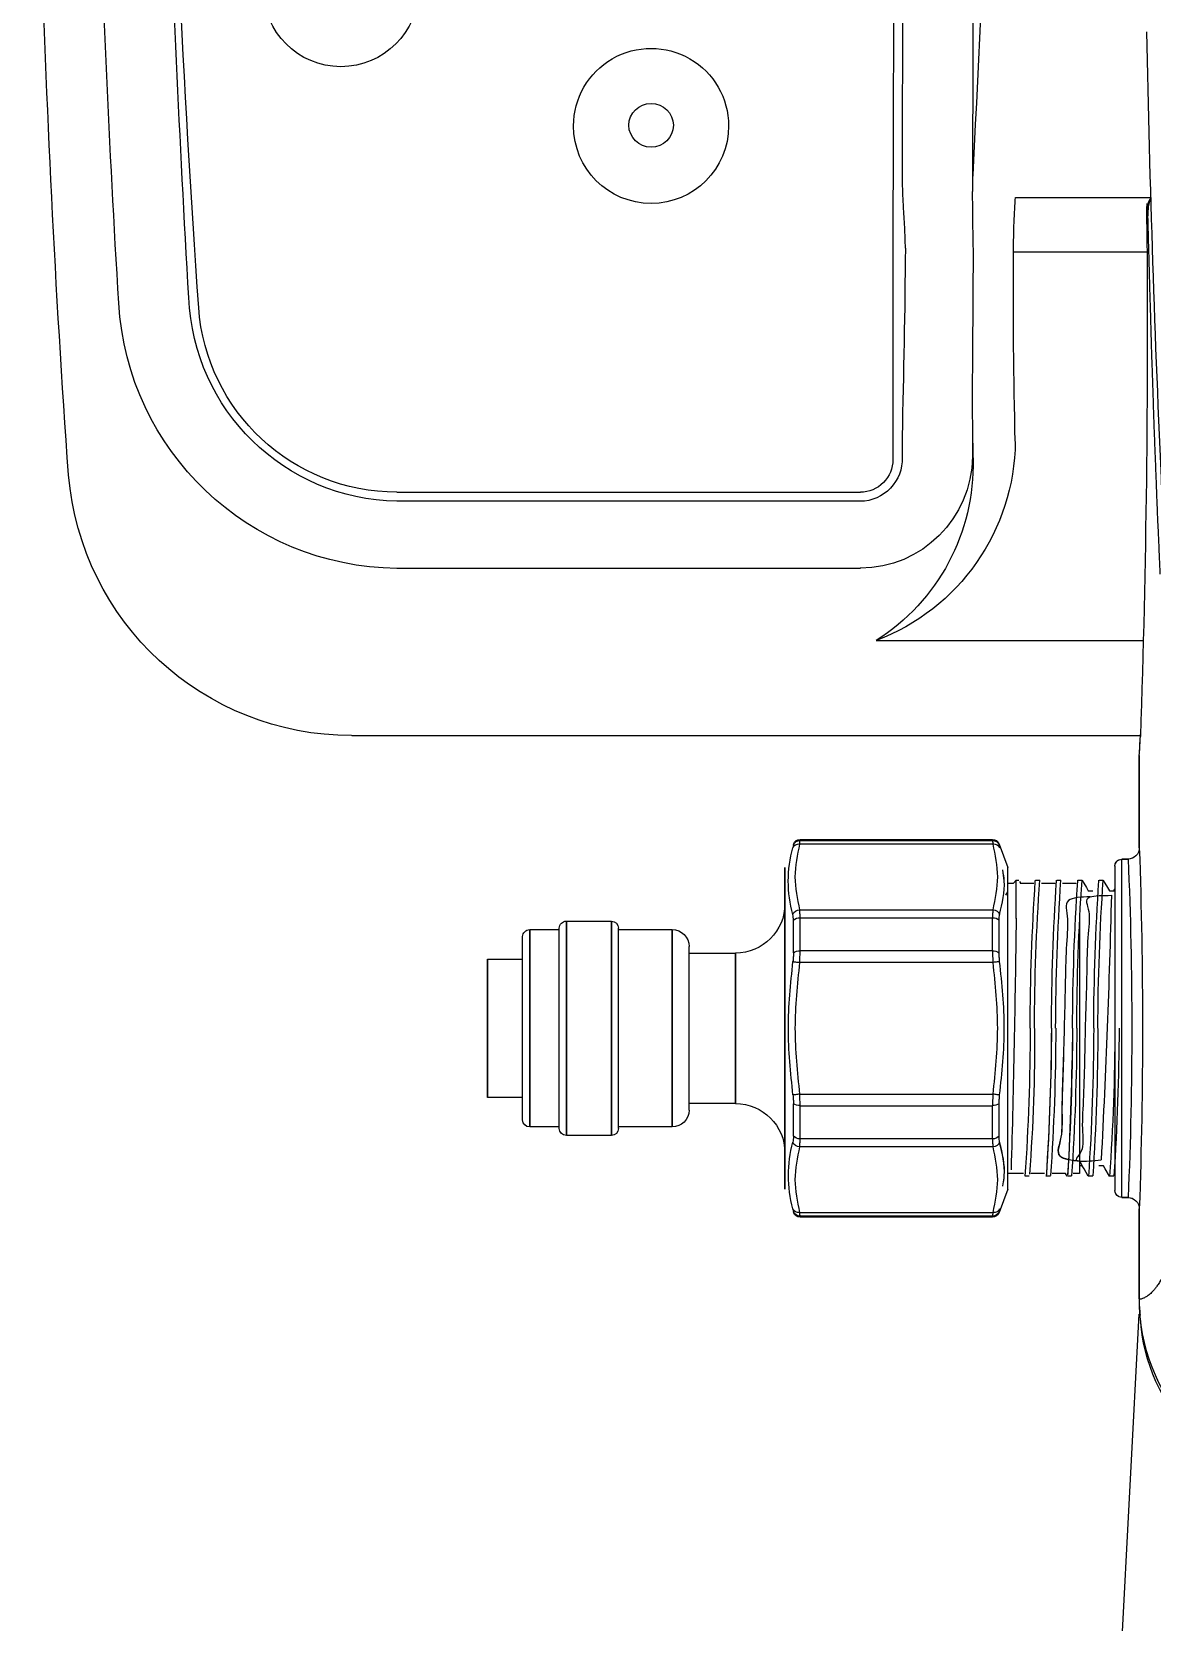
# Model space of a CAD drawing. Header units: millimetres. Extents: x -47382 to 204618, y -51045 to 127155.
# Drawn here: x 30801.7 to 30881.1, y 56743.7 to 56856.5 of the extents above; entities that cross this region are included whole.
import ezdxf

# ---------------------------------------------------------------- set-up
doc = ezdxf.new("R2010")
doc.units = ezdxf.units.MM
doc.header["$LTSCALE"] = 300
doc.header["$MEASUREMENT"] = 0
doc.layers.add('A-FLOR-TOIL-PFIX', color=9, linetype='CONTINUOUS')

# ---------------------------------------------------------------- blocks, each defined once
blk = doc.blocks.new('대변기-비데')
at = {"layer": 'A-FLOR-TOIL-PFIX'}
for p, q in [((291.89, -218.43), (291.89, -199.47)), ((319.45, -208.69), (319.45, -199.23)), ((323.32, -208.55), (323.32, -198.96)), ((244.1, -199.8), (205.87, -201.82)), ((251.57, -199.77), (244.73, -199.77)), ((245.19, -199.77), (251.58, -199.77)), ((252.38, -200.57), (252.38, -201)), ((252.38, -201), (252.38, -200.57)), ((276.38, -201), (276.38, -200.57)), ((277.18, -199.77), (283.73, -199.77)), ((283.74, -199.77), (277.18, -199.77)), ((283.86, -199.76), (285.23, -199.69)), ((285.13, -199.69), (285.13, -255.62)), ((252.38, -201), (276.38, -201)), ((253.89, -201.57), (253.88, -201.57)), ((253.88, -201.57), (253.88, -201.87)), ((253.89, -201.57), (253.88, -201.57)), ((253.88, -201.57), (253.88, -201.87)), ((274.12, -201.57), (274.24, -201.5)), ((274.12, -201.57), (274.24, -201.5)), ((274.13, -201.89), (274.13, -201.56)), ((274.13, -201.89), (274.13, -201.56)), ((274.13, -201.89), (274.13, -201.56)), ((254.63, -202.31), (254.63, -202.64)), ((254.63, -202.31), (254.63, -202.64)), ((254.63, -202.31), (254.63, -202.64)), ((274.13, -203.39), (274.13, -203.06)), ((274.13, -203.39), (274.13, -203.06)), ((274.13, -203.39), (274.13, -203.06)), ((274.87, -202.63), (274.88, -202.63)), ((274.87, -202.63), (274.88, -202.63)), ((274.88, -202.62), (274.88, -202.32)), ((274.88, -202.62), (274.88, -202.32)), ((253.89, -203.07), (253.88, -203.07)), ((253.88, -203.07), (253.88, -203.37)), ((253.89, -203.07), (253.88, -203.07)), ((253.88, -203.07), (253.88, -203.37)), ((254.08, -204), (254.08, -204.45)), ((254.08, -204), (254.08, -204.45)), ((254.08, -204), (254.08, -204.45)), ((272.22, -204), (254.08, -204)), ((272.22, -204), (254.08, -204)), ((272.22, -204), (254.08, -204)), ((254.63, -203.81), (254.63, -204)), ((254.63, -203.81), (254.63, -204)), ((254.63, -203.81), (254.63, -204)), ((254.64, -203.82), (254.91, -203.97)), ((254.64, -203.82), (254.91, -203.97)), ((274.87, -204.13), (274.88, -204.13)), ((274.87, -204.13), (274.88, -204.13)), ((274.88, -204.12), (274.88, -203.82)), ((274.88, -204.12), (274.88, -203.82)), ((253.89, -204.57), (253.88, -204.57)), ((253.88, -204.57), (253.88, -204.87)), ((253.89, -204.57), (253.88, -204.57)), ((253.88, -204.57), (253.88, -204.87)), ((253.88, -204.88), (254.08, -204.99)), ((253.88, -204.88), (254.08, -204.99)), ((253.88, -204.88), (254.08, -204.99)), ((253.88, -204.88), (254.08, -204.99)), ((254.08, -204.99), (254.08, -205.95)), ((254.08, -204.99), (254.08, -205.95)), ((254.08, -204.99), (254.08, -205.95)), ((274.68, -205.21), (274.68, -204.24)), ((274.68, -205.21), (274.68, -204.24)), ((274.68, -205.21), (274.68, -204.24)), ((253.89, -206.07), (253.88, -206.07)), ((253.88, -206.07), (253.88, -206.37)), ((253.89, -206.07), (253.88, -206.07)), ((253.88, -206.07), (253.88, -206.37)), ((274.68, -206.71), (274.68, -205.74)), ((274.68, -206.71), (274.68, -205.74)), ((274.68, -206.71), (274.68, -205.74)), ((274.87, -205.63), (274.88, -205.63)), ((274.87, -205.63), (274.88, -205.63)), ((274.88, -205.62), (274.88, -205.32)), ((274.88, -205.62), (274.88, -205.32)), ((253.89, -207.57), (253.88, -207.57)), ((253.89, -207.57), (253.88, -207.57)), ((254.08, -206.49), (254.08, -207.45)), ((254.08, -206.49), (254.08, -207.45)), ((254.08, -206.49), (254.08, -207.45)), ((274.68, -208.21), (274.68, -207.24)), ((274.68, -208.21), (274.68, -207.24)), ((274.68, -208.21), (274.68, -207.24)), ((274.87, -207.13), (274.88, -207.13)), ((274.87, -207.13), (274.88, -207.13)), ((274.88, -207.12), (274.88, -206.82)), ((274.88, -207.12), (274.88, -206.82)), ((253.88, -207.57), (253.88, -207.87)), ((253.88, -207.57), (253.88, -207.87)), ((254.08, -207.99), (254.08, -209.1)), ((254.08, -207.99), (254.08, -209.1)), ((254.08, -207.99), (254.08, -209.1)), ((272.18, -208.5), (274.88, -208.5)), ((272.18, -208.5), (274.88, -208.5)), ((274.8, -208.27), (274.68, -208.2)), ((274.8, -208.27), (274.68, -208.2)), ((274.68, -208.7), (274.88, -208.5)), ((274.68, -208.7), (274.88, -208.5)), ((274.68, -209.1), (274.68, -208.7)), ((274.68, -209.1), (274.68, -208.7)), ((274.68, -209.1), (274.68, -208.7)), ((274.88, -208.5), (274.88, -208.32)), ((274.88, -208.5), (274.88, -208.32)), ((252.98, -209.1), (251.31, -209.71)), ((252.98, -209.1), (251.31, -209.71)), ((252.98, -209.1), (251.31, -209.71)), ((251.38, -209.71), (251.31, -209.71)), ((251.38, -209.71), (251.31, -209.71)), ((251.38, -209.71), (251.31, -209.71)), ((252.98, -209.1), (275.78, -209.1)), ((252.98, -209.1), (275.78, -209.1)), ((252.98, -209.1), (275.78, -209.1)), ((256.73, -209.71), (259.03, -209.71)), ((256.73, -209.71), (259.03, -209.71)), ((256.73, -209.71), (259.03, -209.71)), ((269.73, -209.71), (272.03, -209.71)), ((269.73, -209.71), (272.03, -209.71)), ((269.73, -209.71), (272.03, -209.71)), ((273.83, -209.24), (274.07, -209.1)), ((273.83, -209.24), (274.07, -209.1)), ((277.45, -209.71), (275.78, -209.1)), ((277.45, -209.71), (275.78, -209.1)), ((277.45, -209.71), (275.78, -209.1)), ((277.45, -209.71), (277.38, -209.71)), ((277.45, -209.71), (277.38, -209.71)), ((277.45, -209.71), (277.38, -209.71)), ((250.98, -210.18), (250.98, -223.82)), ((250.98, -210.18), (250.98, -223.82)), ((250.98, -210.18), (250.98, -223.82)), ((251.05, -210.18), (250.98, -210.18)), ((251.05, -210.18), (250.98, -210.18)), ((251.05, -210.18), (250.98, -210.18)), ((251.05, -210.18), (251.05, -223.82)), ((251.05, -210.18), (251.05, -223.82)), ((251.05, -210.18), (251.05, -223.82)), ((251.31, -223.86), (251.31, -210.14)), ((251.31, -223.86), (251.31, -210.14)), ((251.31, -223.86), (251.31, -210.14)), ((255.98, -210.14), (255.98, -223.86)), ((255.98, -210.14), (255.98, -223.86)), ((255.98, -210.14), (255.98, -223.86)), ((256.54, -210.18), (256.54, -223.82)), ((256.54, -210.18), (258.89, -210.18)), ((256.54, -210.18), (256.54, -223.82)), ((256.54, -210.18), (258.89, -210.18)), ((256.54, -210.18), (256.54, -223.82)), ((256.54, -210.18), (258.89, -210.18)), ((258.89, -223.82), (258.89, -210.18)), ((258.89, -223.82), (258.89, -210.18)), ((258.89, -223.82), (258.89, -210.18)), ((259.71, -223.86), (259.71, -210.14)), ((259.71, -223.86), (259.71, -210.14)), ((259.71, -223.86), (259.71, -210.14)), ((269.05, -210.14), (269.05, -223.86)), ((269.05, -210.14), (269.05, -223.86)), ((269.05, -210.14), (269.05, -223.86)), ((269.87, -210.18), (269.87, -223.82)), ((269.87, -210.18), (272.22, -210.18)), ((269.87, -210.18), (269.87, -223.82)), ((269.87, -210.18), (272.22, -210.18)), ((269.87, -210.18), (269.87, -223.82)), ((269.87, -210.18), (272.22, -210.18)), ((272.22, -223.82), (272.22, -210.18)), ((272.22, -223.82), (272.22, -210.18)), ((272.22, -223.82), (272.22, -210.18)), ((272.78, -223.86), (272.78, -210.14)), ((272.78, -223.86), (272.78, -210.14)), ((272.78, -223.86), (272.78, -210.14)), ((277.45, -210.14), (277.45, -223.86)), ((277.45, -210.14), (277.45, -223.86)), ((277.45, -210.14), (277.45, -223.86)), ((277.71, -223.82), (277.71, -210.18)), ((277.71, -223.82), (277.71, -210.18)), ((277.71, -223.82), (277.71, -210.18)), ((277.78, -210.18), (277.71, -210.18)), ((277.78, -210.18), (277.71, -210.18)), ((277.78, -210.18), (277.71, -210.18)), ((277.78, -223.82), (277.78, -210.18)), ((277.78, -223.82), (277.78, -210.18)), ((277.78, -223.82), (277.78, -210.18)), ((297, -219.55), (297, -252.42)), ((301.76, -219.55), (301.76, -252.42)), ((302.41, -252.42), (302.41, -219.55)), ((250.98, -223.82), (251.05, -223.82)), ((250.98, -223.82), (251.05, -223.82)), ((250.98, -223.82), (251.05, -223.82)), ((251.38, -224.29), (251.31, -224.29)), ((251.38, -224.29), (251.31, -224.29)), ((251.38, -224.29), (251.31, -224.29)), ((256.54, -223.82), (258.89, -223.82)), ((256.54, -223.82), (258.89, -223.82)), ((256.54, -223.82), (258.89, -223.82)), ((256.73, -224.29), (259.03, -224.29)), ((256.73, -224.29), (259.03, -224.29)), ((256.73, -224.29), (259.03, -224.29)), ((269.73, -224.29), (272.03, -224.29)), ((269.73, -224.29), (272.03, -224.29)), ((269.73, -224.29), (272.03, -224.29)), ((269.87, -223.82), (272.22, -223.82)), ((269.87, -223.82), (272.22, -223.82)), ((269.87, -223.82), (272.22, -223.82)), ((277.45, -224.29), (277.38, -224.29)), ((277.45, -224.29), (277.38, -224.29)), ((277.45, -224.29), (277.38, -224.29)), ((277.71, -223.82), (277.78, -223.82)), ((277.71, -223.82), (277.78, -223.82)), ((277.71, -223.82), (277.78, -223.82)), ((275.78, -224.9), (252.98, -224.9)), ((252.98, -224.9), (264.38, -224.9)), ((264.38, -224.9), (275.78, -224.9)), ((259.04, -228.4), (259.04, -231.7)), ((259.04, -228.4), (259.04, -231.7)), ((259.04, -228.4), (259.04, -231.7)), ((264.16, -228.4), (259.04, -228.4)), ((259.04, -228.4), (269.72, -228.4)), ((269.72, -228.4), (264.16, -228.4)), ((269.72, -231.7), (269.72, -228.4)), ((269.72, -231.7), (269.72, -228.4)), ((269.72, -231.7), (269.72, -228.4)), ((257.38, -232.9), (257.38, -236.7)), ((257.38, -232.9), (257.38, -236.7)), ((257.38, -232.9), (257.38, -236.7)), ((271.38, -232.9), (257.38, -232.9)), ((257.38, -232.9), (264.58, -232.9)), ((264.58, -232.9), (271.38, -232.9)), ((271.38, -236.7), (271.38, -232.9)), ((271.38, -236.7), (271.38, -232.9)), ((271.38, -236.7), (271.38, -232.9)), ((256.78, -237.2), (256.78, -240.4)), ((256.78, -237.2), (256.78, -240.4)), ((256.78, -237.2), (256.78, -240.4)), ((271.98, -237.2), (256.78, -237.2)), ((256.78, -237.2), (264.58, -237.2)), ((264.58, -237.2), (271.98, -237.2)), ((271.98, -240.4), (271.98, -237.2)), ((271.98, -240.4), (271.98, -237.2)), ((271.98, -240.4), (271.98, -237.2)), ((271.98, -240.4), (256.78, -240.4)), ((256.78, -240.4), (264.38, -240.4)), ((257.38, -240.9), (257.38, -243)), ((257.38, -240.9), (257.38, -243)), ((257.38, -240.9), (257.38, -243)), ((264.38, -240.4), (271.98, -240.4)), ((271.38, -243), (271.38, -240.9)), ((271.38, -243), (271.38, -240.9)), ((271.38, -243), (271.38, -240.9)), ((271.38, -243), (257.38, -243)), ((257.38, -243), (264.38, -243)), ((259.48, -243.5), (259.48, -246)), ((259.48, -243.5), (259.48, -246)), ((259.48, -243.5), (259.48, -246)), ((264.38, -243), (271.38, -243)), ((269.28, -246), (269.28, -243.5)), ((269.28, -246), (269.28, -243.5)), ((269.28, -246), (269.28, -243.5)), ((269.28, -246), (259.48, -246)), ((259.48, -246), (264.38, -246)), ((264.38, -246), (269.28, -246))]:
    blk.add_line(p, q, dxfattribs=at)
for points in [[(321.34, -199.19), (322.65, -199.12), (323.32, -198.96)], [(253.89, -201.88), (254.4, -202.18), (254.63, -202.31)], [(253.89, -201.88), (254.4, -202.18), (254.63, -202.31)], [(274.87, -202.32), (274.36, -202.02), (274.13, -201.89)], [(274.87, -202.32), (274.36, -202.02), (274.13, -201.89)], [(253.89, -203.39), (254.41, -203.68), (254.63, -203.81)], [(253.89, -203.39), (254.41, -203.68), (254.63, -203.81)], [(274.87, -203.82), (274.36, -203.52), (274.13, -203.39)], [(274.87, -203.82), (274.36, -203.52), (274.13, -203.39)]]:
    blk.add_lwpolyline(points, dxfattribs=at)
for centre, radius, start, end in [((245.2, -186.26), 13.5, 187.0013, 269.9974), ((244.58, -186.9), 12.81, 184.7128, 266.5449), ((361.21, 1088.84), 1288.34, 267.38346, 268.83719), ((264.38, -561.7), 362.16, 87.974, 92.026), ((314.08, -1065.7), 866.5, 89.51488, 91.91774), ((251.58, -200.57), 0.8, 359.9987, 90.1835), ((251.58, -200.57), 0.801, 0.045, 89.9507), ((264.38, -476.92), 276.62, 87.5138, 92.4864), ((277.18, -200.57), 0.8, 89.9525, 179.9995), ((277.18, -200.57), 0.801, 90.0463, 179.9615), ((252.88, -201), 0.5, 180.0011, 269.6907), ((252.87, -201.03), 0.466, 206.2741, 270.7493), ((264.71, -357.99), 156.49, 90.1216, 93.9692), ((264.71, -357.99), 156.49, 90.1216, 93.9692), ((264.96, -367.47), 166.27, 90.198, 93.805), ((264.96, -367.47), 166.27, 90.198, 93.805), ((291.25, -900.41), 698.88, 91.42961, 92.96906), ((275.88, -201), 0.5, 270.074, 359.9999), ((275.91, -201.04), 0.461, 267.0158, 342.0116), ((264.71, -359.49), 156.49, 90.1217, 93.9692), ((264.71, -359.49), 156.49, 90.1217, 93.9692), ((264.95, -368.92), 166.22, 90.1975, 93.8055), ((264.95, -368.92), 166.22, 90.1975, 93.8055), ((264.05, -46.21), 156.49, 270.1217, 273.9691), ((264.05, -46.21), 156.49, 270.1217, 273.9691), ((263.8, -36.39), 166.61, 270.2004, 273.7995), ((263.8, -36.39), 166.61, 270.2004, 273.7995), ((264.05, -47.74), 156.46, 270.1213, 273.9695), ((264.05, -47.74), 156.46, 270.1213, 273.9695), ((263.84, -39.68), 164.82, 270.1872, 273.8279), ((263.84, -39.68), 164.82, 270.1872, 273.8279), ((264.95, -370.39), 166.19, 90.1973, 93.8061), ((264.95, -370.39), 166.19, 90.1973, 93.8061), ((265.52, -394.71), 190.21, 90.3442, 93.4737), ((268.47, -491.91), 287.44, 90.815, 92.8772), ((264.71, -362.46), 156.46, 90.1213, 93.9695), ((264.81, -367.35), 161.66, 90.1514, 93.8568), ((264.81, -367.35), 161.66, 90.1514, 93.8568), ((265.5, -394.22), 188.22, 90.3412, 93.5053), ((264.05, -49.22), 156.48, 270.1215, 273.9692), ((264.05, -49.22), 156.48, 270.1215, 273.9692), ((263.81, -39.81), 166.19, 270.1973, 273.8061), ((263.81, -39.81), 166.19, 270.1973, 273.8061), ((264.97, -371.12), 163.62, 90.2055, 93.8854), ((264.97, -371.12), 163.62, 90.2055, 93.8854), ((263.64, -332.83), 125.64, 89.6644, 94.3843), ((263.64, -332.83), 125.64, 89.6644, 94.3843), ((264.05, -50.71), 156.49, 270.1217, 273.9691), ((264.05, -50.71), 156.49, 270.1217, 273.9691), ((263.81, -41.3), 166.21, 270.1974, 273.8058), ((263.81, -41.3), 166.21, 270.1974, 273.8058), ((285.68, -1325.48), 1117.06, 90.69204, 91.60774), ((285.68, -1325.48), 1117.06, 90.69204, 91.60774), ((306.15, -223.81), 15.25, 90.5176, 159.3667), ((316.67, 204.05), 412.75, 268.5212, 270.3861), ((251.48, -210.18), 0.5, 110, 180), ((251.48, -210.18), 0.5, 110, 180), ((251.48, -210.18), 0.5, 110, 180), ((251.55, -210.18), 0.5, 110.1962, 180.0829), ((251.55, -210.18), 0.5, 110.1962, 180.0829), ((251.55, -210.18), 0.5, 110.1962, 180.0829), ((251.76, -210.08), 0.458, 114.6577, 186.6963), ((251.76, -210.08), 0.458, 114.6577, 186.6963), ((251.76, -210.08), 0.458, 114.6577, 186.6963), ((256.51, -210.16), 0.536, 112.9519, 177.4803), ((256.51, -210.16), 0.536, 112.9519, 177.4803), ((256.51, -210.16), 0.536, 112.9519, 177.4803), ((257.1, -210.13), 0.559, 130.7155, 184.7166), ((257.1, -210.13), 0.559, 130.7155, 184.7166), ((257.1, -210.13), 0.559, 130.7155, 184.7166), ((259.58, -210.12), 0.686, 143.1291, 184.8671), ((259.58, -210.12), 0.686, 143.1291, 184.8671), ((259.58, -210.12), 0.686, 143.1291, 184.8671), ((269.19, -210.12), 0.686, 355.1329, 36.87), ((269.19, -210.12), 0.686, 355.1329, 36.87), ((269.19, -210.12), 0.686, 355.1329, 36.87), ((271.67, -210.13), 0.559, 355.2827, 49.286), ((271.67, -210.13), 0.559, 355.2827, 49.286), ((271.67, -210.13), 0.559, 355.2827, 49.286), ((272.25, -210.16), 0.536, 2.52, 67.0479), ((272.25, -210.16), 0.536, 2.52, 67.0479), ((272.25, -210.16), 0.536, 2.52, 67.0479), ((277, -210.08), 0.458, 353.3036, 65.3396), ((277, -210.08), 0.458, 353.3036, 65.3396), ((277, -210.08), 0.458, 353.3036, 65.3396), ((277.21, -210.18), 0.5, 359.9169, 69.8046), ((277.21, -210.18), 0.5, 359.9169, 69.8046), ((277.21, -210.18), 0.5, 359.9169, 69.8046), ((277.28, -210.18), 0.5, 0, 70), ((277.28, -210.18), 0.5, 0, 70), ((277.28, -210.18), 0.5, 0, 70), ((466.22, -2962.23), 2754.28, 91.9093, 92.93002), ((304.38, -226.33), 14.78, 88.5196, 147.6944), ((305.01, -219.6), 8, 90.5856, 179.6746), ((310, 6392.98), 6604.57, 270.127734, 270.629025), ((304.78, -219.6), 3.02, 88.3901, 178.9979), ((305.74, 7784.57), 8001.8, 269.992758, 270.754599), ((328.5, -1086.99), 870.68, 90.57852, 91.45589), ((309.98, 6580.06), 6796.64, 270.126104, 270.620088), ((304.72, -219.55), 2.31, 89.9926, 179.9998), ((251.48, -223.82), 0.5, 180, 250), ((251.48, -223.82), 0.5, 180, 250), ((251.48, -223.82), 0.5, 180, 250), ((251.55, -223.82), 0.5, 179.9171, 249.8038), ((251.55, -223.82), 0.5, 179.9171, 249.8038), ((251.55, -223.82), 0.5, 179.9171, 249.8038), ((251.76, -223.92), 0.458, 173.3037, 245.3423), ((251.76, -223.92), 0.458, 173.3037, 245.3423), ((251.76, -223.92), 0.458, 173.3037, 245.3423), ((253.94, -215.74), 8.91, 254.6038, 285.3962), ((253.94, -215.74), 8.91, 254.6038, 285.3962), ((253.94, -215.74), 8.91, 254.6038, 285.3962), ((256.51, -223.84), 0.536, 182.5223, 247.0492), ((256.51, -223.84), 0.536, 182.5223, 247.0492), ((256.51, -223.84), 0.536, 182.5223, 247.0492), ((257.1, -223.87), 0.559, 175.2834, 229.2845), ((257.1, -223.87), 0.559, 175.2834, 229.2845), ((257.1, -223.87), 0.559, 175.2834, 229.2845), ((259.58, -223.88), 0.686, 175.1329, 216.8709), ((259.58, -223.88), 0.686, 175.1329, 216.8709), ((259.58, -223.88), 0.686, 175.1329, 216.8709), ((269.19, -223.88), 0.686, 323.13, 4.8671), ((269.19, -223.88), 0.686, 323.13, 4.8671), ((269.19, -223.88), 0.686, 323.13, 4.8671), ((271.67, -223.87), 0.559, 310.714, 4.7173), ((271.67, -223.87), 0.559, 310.714, 4.7173), ((271.67, -223.87), 0.559, 310.714, 4.7173), ((272.25, -223.84), 0.536, 292.9504, 357.4787), ((272.25, -223.84), 0.536, 292.9504, 357.4787), ((272.25, -223.84), 0.536, 292.9504, 357.4787), ((274.82, -215.75), 8.91, 254.5974, 285.4026), ((274.82, -215.75), 8.91, 254.5974, 285.4026), ((274.82, -215.75), 8.91, 254.5974, 285.4026), ((277, -223.92), 0.458, 294.6583, 6.6951), ((277, -223.92), 0.458, 294.6583, 6.6951), ((277, -223.92), 0.458, 294.6583, 6.6951), ((277.21, -223.82), 0.5, 290.1954, 0.0831), ((277.21, -223.82), 0.5, 290.1954, 0.0831), ((277.21, -223.82), 0.5, 290.1954, 0.0831), ((277.28, -223.82), 0.5, 290, 0), ((277.28, -223.82), 0.5, 290, 0), ((277.28, -223.82), 0.5, 290, 0), ((255.54, -228.4), 3.5, 0, 90), ((255.54, -228.4), 3.5, 0, 90), ((255.54, -228.4), 3.5, 0, 90), ((273.22, -228.4), 3.5, 90, 180), ((273.22, -228.4), 3.5, 90, 180), ((273.22, -228.4), 3.5, 90, 180), ((328.39, -234.39), 5.5, 90, 270), ((328.39, -234.39), 5.5, 269.9999, 90.0001), ((258.58, -232.9), 1.2, 90, 180), ((258.58, -232.9), 1.2, 90, 180), ((258.58, -232.9), 1.2, 90, 180), ((270.18, -232.9), 1.2, 0, 90), ((270.18, -232.9), 1.2, 0, 90), ((270.18, -232.9), 1.2, 0, 90), ((328.46, -234.39), 1.58, 90.9588, 269.0412), ((328.41, -234.39), 1.58, 270.8911, 89.1089), ((257.28, -237.2), 0.5, 90, 180), ((257.28, -237.2), 0.5, 90, 180), ((257.28, -237.2), 0.5, 90, 180), ((271.48, -237.2), 0.5, 0, 90), ((271.48, -237.2), 0.5, 0, 90), ((271.48, -237.2), 0.5, 0, 90), ((257.28, -240.4), 0.5, 180, 270), ((257.28, -240.4), 0.5, 180, 270), ((257.28, -240.4), 0.5, 180, 270), ((271.48, -240.4), 0.5, 270, 0), ((271.48, -240.4), 0.5, 270, 0), ((271.48, -240.4), 0.5, 270, 0), ((257.88, -243), 0.5, 180, 270), ((257.88, -243), 0.5, 180, 270), ((257.88, -243), 0.5, 180, 270), ((270.88, -243), 0.5, 270, 0), ((270.88, -243), 0.5, 270, 0), ((270.88, -243), 0.5, 270, 0), ((338.09, -256.39), 5.5, 90, 270), ((316.96, -252.21), 19.96, 180.5805, 266.722), ((316.79, -252.15), 15.03, 181.0115, 267.785), ((316.5, -252.42), 14.09, 180, 265.9264), ((305.29, -255.62), 20.15, 180.0158, 265.3291), ((380.49, 646.17), 914.95, 265.92631, 271.91806), ((385.73, 911.83), 1181.05, 266.62515, 269.8864), ((384.65, 879.05), 1153.25, 266.57842, 269.89036), ((367.88, 622), 900, 265.90722, 270.93105)]:
    blk.add_arc(centre, radius, start, end, dxfattribs=at)
for points, knots in [([(247.05, -197.92), (246.99, -197.96), (246.87, -198.02), (246.71, -198.12), (246.56, -198.21), (246.41, -198.3), (246.28, -198.39), (246.15, -198.47), (246.01, -198.58), (245.85, -198.7), (245.65, -198.87), (245.46, -199.08), (245.34, -199.26), (245.27, -199.39), (245.22, -199.49), (245.18, -199.59), (245.17, -199.68), (245.19, -199.74), (245.19, -199.76)], [0, 0, 0, 0, 0.036803, 0.073271, 0.109403, 0.1452, 0.180662, 0.21579, 0.250584, 0.312867, 0.375859, 0.501144, 0.626435, 0.68963, 0.751718, 0.837123, 0.919883, 1, 1, 1, 1]), ([(322.53, -199.19), (322.12, -199.18), (321.31, -199.16), (320.1, -199.13), (318.9, -199.09), (317.71, -199.06), (316.53, -199.03), (315.36, -198.99), (314.19, -198.96), (313.03, -198.93), (311.88, -198.89), (310.73, -198.85), (309.6, -198.81), (308.47, -198.78), (307.35, -198.74), (306.24, -198.7), (305.13, -198.66), (304.04, -198.61), (302.95, -198.57), (301.87, -198.53), (300.8, -198.49), (299.73, -198.44), (298.68, -198.39), (297.63, -198.35), (296.93, -198.32), (296.59, -198.3)], [0, 0, 0, 0, 0.043535, 0.087054, 0.130559, 0.174052, 0.217534, 0.261006, 0.30447, 0.347928, 0.39138, 0.434829, 0.478275, 0.521721, 0.565167, 0.608616, 0.652068, 0.695526, 0.738991, 0.782463, 0.825945, 0.869439, 0.912945, 0.956465, 1, 1, 1, 1]), ([(321.41, -199.24), (321.45, -199.24), (321.51, -199.24), (321.61, -199.24), (321.71, -199.24), (321.84, -199.24), (322, -199.23), (322.25, -199.23), (322.52, -199.23), (322.76, -199.22), (322.88, -199.21), (322.89, -199.2), (322.83, -199.2), (322.76, -199.19), (322.66, -199.19), (322.57, -199.19), (322.53, -199.19)], [0, 0, 0, 0, 0.031769, 0.063072, 0.094089, 0.125005, 0.187653, 0.250262, 0.375079, 0.50003, 0.624982, 0.74981, 0.812133, 0.875072, 0.9368, 1, 1, 1, 1]), ([(322.53, -199.19), (322.75, -199.16), (323.02, -199.13), (323.24, -198.96), (323.27, -198.94)], [0, 0, 0, 0, 0.879672, 1, 1, 1, 1]), ([(275.88, -201.5), (275.88, -201.5), (275.88, -201.5), (275.86, -201.5), (275.84, -201.5), (275.81, -201.5), (275.77, -201.5), (275.72, -201.5), (275.61, -201.5), (275.4, -201.5), (275.02, -201.5), (274.54, -201.5), (273.77, -201.5), (272.57, -201.5), (270.82, -201.5), (268.82, -201.5), (266.65, -201.5), (264.39, -201.5), (262.13, -201.5), (259.95, -201.5), (257.95, -201.5), (256.19, -201.5), (254.99, -201.5), (254.22, -201.5), (253.74, -201.5), (253.36, -201.5), (253.13, -201.5), (253, -201.5), (252.93, -201.5), (252.89, -201.5), (252.88, -201.5), (252.88, -201.5)], [0, 0, 0, 0, 0.008961, 0.017899, 0.026821, 0.035733, 0.044642, 0.053555, 0.06248, 0.09371, 0.12496, 0.156206, 0.187452, 0.249885, 0.312339, 0.37482, 0.437324, 0.499846, 0.562373, 0.6249, 0.687425, 0.749938, 0.81243, 0.843702, 0.874964, 0.906138, 0.937505, 0.953082, 0.968666, 0.984294, 1, 1, 1, 1]), ([(273.79, -201.74), (273.78, -202.35), (273.77, -203.9), (272.79, -203.15), (270.92, -203.47), (268.37, -203.48), (265.41, -203.58), (262.36, -203.65), (259.51, -203.71), (257.14, -203.88), (255.55, -203.59), (254.83, -204.81), (254.99, -203.06), (255.05, -202.46)], [0, 0, 0, 0, 0.06547, 0.163734, 0.261999, 0.360264, 0.458528, 0.556793, 0.655057, 0.753321, 0.851586, 0.94985, 1, 1, 1, 1]), ([(273.71, -203.24), (273.69, -203.88), (273.64, -205.23), (272.24, -204.75), (270.14, -204.98), (267.42, -205.01), (264.4, -205.1), (261.38, -205.16), (258.65, -205.29), (256.53, -205.18), (255.21, -205.9), (255.03, -204.56), (254.95, -203.96)], [0, 0, 0, 0, 0.0948685, 0.1974347, 0.300001, 0.4025671, 0.5051333, 0.6076995, 0.7102656, 0.8128319, 0.915398, 1, 1, 1, 1]), ([(273.71, -203.24), (273.69, -203.88), (273.64, -205.23), (272.24, -204.75), (270.14, -204.98), (267.42, -205.01), (264.4, -205.1), (261.38, -205.17), (258.65, -205.29), (256.53, -205.2), (255.15, -205.85), (255.03, -204.57), (254.98, -203.96)], [0, 0, 0, 0, 0.093985, 0.195595, 0.297206, 0.398817, 0.500427, 0.602038, 0.703649, 0.805259, 0.90687, 1, 1, 1, 1]), ([(319.45, -208.69), (320.17, -208.68), (320.88, -208.67), (322.2, -208.62), (322.8, -208.59), (323.32, -208.55)], [0, 0, 0, 0, 0.5, 0.5, 1, 1, 1, 1]), ([(251.31, -210.14), (252.09, -209.97), (253.64, -209.65), (255.2, -209.97), (255.98, -210.14)], [0, 0, 0, 0, 0.5, 1, 1, 1, 1]), ([(251.31, -210.14), (252.09, -209.97), (253.64, -209.65), (255.2, -209.97), (255.98, -210.14)], [0, 0, 0, 0, 0.5, 1, 1, 1, 1]), ([(251.31, -210.14), (252.09, -209.97), (253.64, -209.65), (255.2, -209.97), (255.98, -210.14)], [0, 0, 0, 0, 0.5, 1, 1, 1, 1]), ([(251.38, -209.71), (251.39, -209.71), (251.43, -209.7), (251.52, -209.68), (251.57, -209.67)], [0, 0, 0, 0, 0.4995064, 1, 1, 1, 1]), ([(251.38, -209.71), (251.39, -209.71), (251.43, -209.7), (251.52, -209.68), (251.57, -209.67)], [0, 0, 0, 0, 0.4995064, 1, 1, 1, 1]), ([(251.38, -209.71), (251.39, -209.71), (251.43, -209.7), (251.52, -209.68), (251.57, -209.67)], [0, 0, 0, 0, 0.4995064, 1, 1, 1, 1]), ([(253.19, -209.44), (253.43, -209.4), (254.46, -209.23), (255.51, -209.48), (256.3, -209.67)], [0, 0, 0, 0, 0.23896, 1, 1, 1, 1]), ([(253.35, -209.42), (253.54, -209.39), (254.52, -209.23), (255.51, -209.47), (256.3, -209.67)], [0, 0, 0, 0, 0.197505, 1, 1, 1, 1]), ([(253.35, -209.42), (253.54, -209.39), (254.52, -209.23), (255.51, -209.47), (256.3, -209.67)], [0, 0, 0, 0, 0.197505, 1, 1, 1, 1]), ([(256.3, -209.67), (256.36, -209.68), (256.48, -209.7), (256.65, -209.71), (256.73, -209.71)], [0, 0, 0, 0, 0.500495, 1, 1, 1, 1]), ([(256.3, -209.67), (256.36, -209.68), (256.48, -209.7), (256.65, -209.71), (256.73, -209.71)], [0, 0, 0, 0, 0.500495, 1, 1, 1, 1]), ([(256.3, -209.67), (256.36, -209.68), (256.48, -209.7), (256.65, -209.71), (256.73, -209.71)], [0, 0, 0, 0, 0.500495, 1, 1, 1, 1]), ([(259.03, -209.71), (259.13, -209.71), (259.33, -209.7), (259.54, -209.68), (259.65, -209.67)], [0, 0, 0, 0, 0.499507, 1, 1, 1, 1]), ([(259.03, -209.71), (259.13, -209.71), (259.33, -209.7), (259.54, -209.68), (259.65, -209.67)], [0, 0, 0, 0, 0.499507, 1, 1, 1, 1]), ([(259.03, -209.71), (259.13, -209.71), (259.33, -209.7), (259.54, -209.68), (259.65, -209.67)], [0, 0, 0, 0, 0.499507, 1, 1, 1, 1]), ([(259.65, -209.67), (259.65, -209.69), (259.66, -209.73), (259.67, -209.84), (259.69, -209.98), (259.7, -210.08), (259.71, -210.14)], [0, 0, 0, 0, 0.243837, 0.499999, 0.756159, 1, 1, 1, 1]), ([(259.65, -209.67), (259.65, -209.69), (259.66, -209.73), (259.67, -209.84), (259.69, -209.98), (259.7, -210.08), (259.71, -210.14)], [0, 0, 0, 0, 0.243837, 0.499999, 0.756159, 1, 1, 1, 1]), ([(259.65, -209.67), (259.65, -209.69), (259.66, -209.73), (259.67, -209.84), (259.69, -209.98), (259.7, -210.08), (259.71, -210.14)], [0, 0, 0, 0, 0.243837, 0.499999, 0.756159, 1, 1, 1, 1]), ([(269.11, -209.67), (269.11, -209.69), (269.1, -209.73), (269.09, -209.84), (269.07, -209.98), (269.06, -210.08), (269.05, -210.14)], [0, 0, 0, 0, 0.2438312, 0.4999909, 0.7561782, 1, 1, 1, 1]), ([(269.11, -209.67), (269.11, -209.69), (269.1, -209.73), (269.09, -209.84), (269.07, -209.98), (269.06, -210.08), (269.05, -210.14)], [0, 0, 0, 0, 0.2438312, 0.4999909, 0.7561782, 1, 1, 1, 1]), ([(269.11, -209.67), (269.11, -209.69), (269.1, -209.73), (269.09, -209.84), (269.07, -209.98), (269.06, -210.08), (269.05, -210.14)], [0, 0, 0, 0, 0.2438312, 0.4999909, 0.7561782, 1, 1, 1, 1]), ([(269.11, -209.67), (269.22, -209.68), (269.43, -209.7), (269.63, -209.71), (269.73, -209.71)], [0, 0, 0, 0, 0.500493, 1, 1, 1, 1]), ([(269.11, -209.67), (269.22, -209.68), (269.43, -209.7), (269.63, -209.71), (269.73, -209.71)], [0, 0, 0, 0, 0.500493, 1, 1, 1, 1]), ([(269.11, -209.67), (269.22, -209.68), (269.43, -209.7), (269.63, -209.71), (269.73, -209.71)], [0, 0, 0, 0, 0.500493, 1, 1, 1, 1]), ([(272.03, -209.71), (272.11, -209.71), (272.28, -209.7), (272.4, -209.68), (272.46, -209.67)], [0, 0, 0, 0, 0.499508, 1, 1, 1, 1]), ([(272.03, -209.71), (272.11, -209.71), (272.28, -209.7), (272.4, -209.68), (272.46, -209.67)], [0, 0, 0, 0, 0.499508, 1, 1, 1, 1]), ([(272.03, -209.71), (272.11, -209.71), (272.28, -209.7), (272.4, -209.68), (272.46, -209.67)], [0, 0, 0, 0, 0.499508, 1, 1, 1, 1]), ([(272.46, -209.67), (273.25, -209.48), (274.3, -209.23), (275.34, -209.4), (275.6, -209.45)], [0, 0, 0, 0, 0.7553019, 1, 1, 1, 1]), ([(272.46, -209.67), (273.25, -209.48), (274.3, -209.23), (275.34, -209.4), (275.6, -209.45)], [0, 0, 0, 0, 0.7553019, 1, 1, 1, 1]), ([(272.46, -209.67), (273.25, -209.48), (274.31, -209.23), (275.35, -209.41), (275.61, -209.45)], [0, 0, 0, 0, 0.753162, 1, 1, 1, 1]), ([(272.78, -210.14), (273.56, -209.97), (275.12, -209.65), (276.68, -209.97), (277.45, -210.14)], [0, 0, 0, 0, 0.5, 1, 1, 1, 1]), ([(272.78, -210.14), (273.56, -209.97), (275.12, -209.65), (276.68, -209.97), (277.45, -210.14)], [0, 0, 0, 0, 0.5, 1, 1, 1, 1]), ([(272.78, -210.14), (273.56, -209.97), (275.12, -209.65), (276.68, -209.97), (277.45, -210.14)], [0, 0, 0, 0, 0.5, 1, 1, 1, 1]), ([(277.19, -209.67), (277.24, -209.68), (277.33, -209.7), (277.37, -209.71), (277.38, -209.71)], [0, 0, 0, 0, 0.500494, 1, 1, 1, 1]), ([(277.19, -209.67), (277.24, -209.68), (277.33, -209.7), (277.37, -209.71), (277.38, -209.71)], [0, 0, 0, 0, 0.500494, 1, 1, 1, 1]), ([(277.19, -209.67), (277.24, -209.68), (277.33, -209.7), (277.37, -209.71), (277.38, -209.71)], [0, 0, 0, 0, 0.500494, 1, 1, 1, 1]), ([(251.31, -210.14), (251.24, -210.15), (251.12, -210.17), (251.07, -210.18), (251.05, -210.18)], [0, 0, 0, 0, 0.503459, 1, 1, 1, 1]), ([(251.31, -210.14), (251.24, -210.15), (251.12, -210.17), (251.07, -210.18), (251.05, -210.18)], [0, 0, 0, 0, 0.503459, 1, 1, 1, 1]), ([(251.31, -210.14), (251.24, -210.15), (251.12, -210.17), (251.07, -210.18), (251.05, -210.18)], [0, 0, 0, 0, 0.503459, 1, 1, 1, 1]), ([(256.54, -210.18), (256.43, -210.18), (256.21, -210.17), (256.05, -210.15), (255.98, -210.14)], [0, 0, 0, 0, 0.496537, 1, 1, 1, 1]), ([(256.54, -210.18), (256.43, -210.18), (256.21, -210.17), (256.05, -210.15), (255.98, -210.14)], [0, 0, 0, 0, 0.496537, 1, 1, 1, 1]), ([(256.54, -210.18), (256.43, -210.18), (256.21, -210.17), (256.05, -210.15), (255.98, -210.14)], [0, 0, 0, 0, 0.496537, 1, 1, 1, 1]), ([(259.71, -210.14), (259.57, -210.15), (259.29, -210.17), (259.02, -210.18), (258.89, -210.18)], [0, 0, 0, 0, 0.503459, 1, 1, 1, 1]), ([(259.71, -210.14), (259.57, -210.15), (259.29, -210.17), (259.02, -210.18), (258.89, -210.18)], [0, 0, 0, 0, 0.503459, 1, 1, 1, 1]), ([(259.71, -210.14), (259.57, -210.15), (259.29, -210.17), (259.02, -210.18), (258.89, -210.18)], [0, 0, 0, 0, 0.503459, 1, 1, 1, 1]), ([(269.87, -210.18), (269.74, -210.18), (269.47, -210.17), (269.19, -210.15), (269.05, -210.14)], [0, 0, 0, 0, 0.496547, 1, 1, 1, 1]), ([(269.87, -210.18), (269.74, -210.18), (269.47, -210.17), (269.19, -210.15), (269.05, -210.14)], [0, 0, 0, 0, 0.496547, 1, 1, 1, 1]), ([(269.87, -210.18), (269.74, -210.18), (269.47, -210.17), (269.19, -210.15), (269.05, -210.14)], [0, 0, 0, 0, 0.496547, 1, 1, 1, 1]), ([(272.78, -210.14), (272.71, -210.15), (272.55, -210.17), (272.33, -210.18), (272.22, -210.18)], [0, 0, 0, 0, 0.5034617, 1, 1, 1, 1]), ([(272.78, -210.14), (272.71, -210.15), (272.55, -210.17), (272.33, -210.18), (272.22, -210.18)], [0, 0, 0, 0, 0.5034617, 1, 1, 1, 1]), ([(272.78, -210.14), (272.71, -210.15), (272.55, -210.17), (272.33, -210.18), (272.22, -210.18)], [0, 0, 0, 0, 0.5034617, 1, 1, 1, 1]), ([(277.71, -210.18), (277.69, -210.18), (277.65, -210.17), (277.52, -210.15), (277.45, -210.14)], [0, 0, 0, 0, 0.496542, 1, 1, 1, 1]), ([(277.71, -210.18), (277.69, -210.18), (277.65, -210.17), (277.52, -210.15), (277.45, -210.14)], [0, 0, 0, 0, 0.496542, 1, 1, 1, 1]), ([(277.71, -210.18), (277.69, -210.18), (277.65, -210.17), (277.52, -210.15), (277.45, -210.14)], [0, 0, 0, 0, 0.496542, 1, 1, 1, 1]), ([(319.7, -211.56), (319.48, -211.56), (319.04, -211.56), (318.37, -211.56), (317.7, -211.56), (317.03, -211.57), (316.02, -211.57), (314.68, -211.58), (313.19, -211.59), (311.89, -211.6), (310.77, -211.61), (309.66, -211.61), (308.57, -211.61), (307.49, -211.61), (306.78, -211.6), (306.42, -211.6)], [0, 0, 0, 0, 0.049519, 0.099276, 0.149284, 0.199556, 0.250106, 0.375737, 0.499986, 0.585059, 0.669367, 0.752965, 0.835908, 0.918241, 1, 1, 1, 1]), ([(324.72, -211.59), (324.61, -211.59), (324.38, -211.6), (324.03, -211.6), (323.68, -211.61), (323.22, -211.61), (322.63, -211.6), (321.97, -211.6), (321.36, -211.59), (320.8, -211.58), (320.25, -211.57), (319.88, -211.56), (319.7, -211.56)], [0, 0, 0, 0, 0.072254, 0.14393, 0.21508, 0.285767, 0.425073, 0.571522, 0.679224, 0.786389, 0.893245, 1, 1, 1, 1]), ([(319.71, -216.35), (319.96, -216.36), (320.46, -216.37), (321.46, -216.41), (322.57, -216.49), (323.82, -216.55), (324.56, -216.56), (324.94, -216.57)], [0, 0, 0, 0, 0.1436195, 0.2855269, 0.5713165, 0.7856323, 1, 1, 1, 1]), ([(251.05, -223.82), (251.07, -223.82), (251.12, -223.83), (251.24, -223.85), (251.31, -223.86)], [0, 0, 0, 0, 0.496541, 1, 1, 1, 1]), ([(251.05, -223.82), (251.07, -223.82), (251.12, -223.83), (251.24, -223.85), (251.31, -223.86)], [0, 0, 0, 0, 0.496541, 1, 1, 1, 1]), ([(251.05, -223.82), (251.07, -223.82), (251.12, -223.83), (251.24, -223.85), (251.31, -223.86)], [0, 0, 0, 0, 0.496541, 1, 1, 1, 1]), ([(255.98, -223.86), (255.2, -224.02), (253.64, -224.35), (252.09, -224.02), (251.31, -223.86)], [0, 0, 0, 0, 0.5, 1, 1, 1, 1]), ([(255.98, -223.86), (255.2, -224.02), (253.64, -224.35), (252.09, -224.02), (251.31, -223.86)], [0, 0, 0, 0, 0.5, 1, 1, 1, 1]), ([(255.98, -223.86), (255.2, -224.02), (253.64, -224.35), (252.09, -224.02), (251.31, -223.86)], [0, 0, 0, 0, 0.5, 1, 1, 1, 1]), ([(251.57, -224.33), (251.52, -224.32), (251.43, -224.3), (251.39, -224.29), (251.38, -224.29)], [0, 0, 0, 0, 0.5004936, 1, 1, 1, 1]), ([(251.57, -224.33), (251.52, -224.32), (251.43, -224.3), (251.39, -224.29), (251.38, -224.29)], [0, 0, 0, 0, 0.5004936, 1, 1, 1, 1]), ([(251.57, -224.33), (251.52, -224.32), (251.43, -224.3), (251.39, -224.29), (251.38, -224.29)], [0, 0, 0, 0, 0.5004936, 1, 1, 1, 1]), ([(255.98, -223.86), (256.05, -223.85), (256.21, -223.83), (256.43, -223.82), (256.54, -223.82)], [0, 0, 0, 0, 0.503463, 1, 1, 1, 1]), ([(255.98, -223.86), (256.05, -223.85), (256.21, -223.83), (256.43, -223.82), (256.54, -223.82)], [0, 0, 0, 0, 0.503463, 1, 1, 1, 1]), ([(255.98, -223.86), (256.05, -223.85), (256.21, -223.83), (256.43, -223.82), (256.54, -223.82)], [0, 0, 0, 0, 0.503463, 1, 1, 1, 1]), ([(256.73, -224.29), (256.65, -224.29), (256.48, -224.3), (256.36, -224.32), (256.3, -224.33)], [0, 0, 0, 0, 0.499505, 1, 1, 1, 1]), ([(256.73, -224.29), (256.65, -224.29), (256.48, -224.3), (256.36, -224.32), (256.3, -224.33)], [0, 0, 0, 0, 0.499505, 1, 1, 1, 1]), ([(256.73, -224.29), (256.65, -224.29), (256.48, -224.3), (256.36, -224.32), (256.3, -224.33)], [0, 0, 0, 0, 0.499505, 1, 1, 1, 1]), ([(258.89, -223.82), (259.02, -223.82), (259.29, -223.83), (259.57, -223.85), (259.71, -223.86)], [0, 0, 0, 0, 0.496541, 1, 1, 1, 1]), ([(258.89, -223.82), (259.02, -223.82), (259.29, -223.83), (259.57, -223.85), (259.71, -223.86)], [0, 0, 0, 0, 0.496541, 1, 1, 1, 1]), ([(258.89, -223.82), (259.02, -223.82), (259.29, -223.83), (259.57, -223.85), (259.71, -223.86)], [0, 0, 0, 0, 0.496541, 1, 1, 1, 1]), ([(259.65, -224.33), (259.54, -224.32), (259.33, -224.3), (259.13, -224.29), (259.03, -224.29)], [0, 0, 0, 0, 0.500493, 1, 1, 1, 1]), ([(259.65, -224.33), (259.54, -224.32), (259.33, -224.3), (259.13, -224.29), (259.03, -224.29)], [0, 0, 0, 0, 0.500493, 1, 1, 1, 1]), ([(259.65, -224.33), (259.54, -224.32), (259.33, -224.3), (259.13, -224.29), (259.03, -224.29)], [0, 0, 0, 0, 0.500493, 1, 1, 1, 1]), ([(259.71, -223.86), (259.7, -223.91), (259.69, -224.02), (259.67, -224.16), (259.66, -224.27), (259.65, -224.31), (259.65, -224.33)], [0, 0, 0, 0, 0.243841, 0.500001, 0.756163, 1, 1, 1, 1]), ([(259.71, -223.86), (259.7, -223.91), (259.69, -224.02), (259.67, -224.16), (259.66, -224.27), (259.65, -224.31), (259.65, -224.33)], [0, 0, 0, 0, 0.243841, 0.500001, 0.756163, 1, 1, 1, 1]), ([(259.71, -223.86), (259.7, -223.91), (259.69, -224.02), (259.67, -224.16), (259.66, -224.27), (259.65, -224.31), (259.65, -224.33)], [0, 0, 0, 0, 0.243841, 0.500001, 0.756163, 1, 1, 1, 1]), ([(269.05, -223.86), (269.19, -223.85), (269.47, -223.83), (269.74, -223.82), (269.87, -223.82)], [0, 0, 0, 0, 0.503453, 1, 1, 1, 1]), ([(269.05, -223.86), (269.19, -223.85), (269.47, -223.83), (269.74, -223.82), (269.87, -223.82)], [0, 0, 0, 0, 0.503453, 1, 1, 1, 1]), ([(269.05, -223.86), (269.19, -223.85), (269.47, -223.83), (269.74, -223.82), (269.87, -223.82)], [0, 0, 0, 0, 0.503453, 1, 1, 1, 1]), ([(269.11, -224.33), (269.11, -224.31), (269.1, -224.27), (269.09, -224.16), (269.07, -224.02), (269.06, -223.91), (269.05, -223.86)], [0, 0, 0, 0, 0.243836, 0.499999, 0.75616, 1, 1, 1, 1]), ([(269.11, -224.33), (269.11, -224.31), (269.1, -224.27), (269.09, -224.16), (269.07, -224.02), (269.06, -223.91), (269.05, -223.86)], [0, 0, 0, 0, 0.243836, 0.499999, 0.75616, 1, 1, 1, 1]), ([(269.11, -224.33), (269.11, -224.31), (269.1, -224.27), (269.09, -224.16), (269.07, -224.02), (269.06, -223.91), (269.05, -223.86)], [0, 0, 0, 0, 0.243836, 0.499999, 0.75616, 1, 1, 1, 1]), ([(269.73, -224.29), (269.63, -224.29), (269.43, -224.3), (269.22, -224.32), (269.11, -224.33)], [0, 0, 0, 0, 0.499507, 1, 1, 1, 1]), ([(269.73, -224.29), (269.63, -224.29), (269.43, -224.3), (269.22, -224.32), (269.11, -224.33)], [0, 0, 0, 0, 0.499507, 1, 1, 1, 1]), ([(269.73, -224.29), (269.63, -224.29), (269.43, -224.3), (269.22, -224.32), (269.11, -224.33)], [0, 0, 0, 0, 0.499507, 1, 1, 1, 1]), ([(272.03, -224.29), (272.11, -224.29), (272.28, -224.3), (272.4, -224.32), (272.46, -224.33)], [0, 0, 0, 0, 0.499904, 1, 1, 1, 1]), ([(272.03, -224.29), (272.11, -224.29), (272.28, -224.3), (272.4, -224.32), (272.46, -224.33)], [0, 0, 0, 0, 0.499904, 1, 1, 1, 1]), ([(272.03, -224.29), (272.11, -224.29), (272.28, -224.3), (272.4, -224.32), (272.46, -224.33)], [0, 0, 0, 0, 0.499904, 1, 1, 1, 1]), ([(272.22, -223.82), (272.33, -223.82), (272.55, -223.83), (272.71, -223.85), (272.78, -223.86)], [0, 0, 0, 0, 0.4965383, 1, 1, 1, 1]), ([(272.22, -223.82), (272.33, -223.82), (272.55, -223.83), (272.71, -223.85), (272.78, -223.86)], [0, 0, 0, 0, 0.4965383, 1, 1, 1, 1]), ([(272.22, -223.82), (272.33, -223.82), (272.55, -223.83), (272.71, -223.85), (272.78, -223.86)], [0, 0, 0, 0, 0.4965383, 1, 1, 1, 1]), ([(277.45, -223.86), (276.68, -224.02), (275.12, -224.35), (273.56, -224.02), (272.78, -223.86)], [0, 0, 0, 0, 0.5, 1, 1, 1, 1]), ([(277.45, -223.86), (276.68, -224.02), (275.12, -224.35), (273.56, -224.02), (272.78, -223.86)], [0, 0, 0, 0, 0.5, 1, 1, 1, 1]), ([(277.45, -223.86), (276.68, -224.02), (275.12, -224.35), (273.56, -224.02), (272.78, -223.86)], [0, 0, 0, 0, 0.5, 1, 1, 1, 1]), ([(277.38, -224.29), (277.37, -224.29), (277.33, -224.3), (277.24, -224.32), (277.19, -224.33)], [0, 0, 0, 0, 0.499506, 1, 1, 1, 1]), ([(277.38, -224.29), (277.37, -224.29), (277.33, -224.3), (277.24, -224.32), (277.19, -224.33)], [0, 0, 0, 0, 0.499506, 1, 1, 1, 1]), ([(277.38, -224.29), (277.37, -224.29), (277.33, -224.3), (277.24, -224.32), (277.19, -224.33)], [0, 0, 0, 0, 0.499506, 1, 1, 1, 1]), ([(277.45, -223.86), (277.52, -223.85), (277.65, -223.83), (277.69, -223.82), (277.71, -223.82)], [0, 0, 0, 0, 0.503458, 1, 1, 1, 1]), ([(277.45, -223.86), (277.52, -223.85), (277.65, -223.83), (277.69, -223.82), (277.71, -223.82)], [0, 0, 0, 0, 0.503458, 1, 1, 1, 1]), ([(277.45, -223.86), (277.52, -223.85), (277.65, -223.83), (277.69, -223.82), (277.71, -223.82)], [0, 0, 0, 0, 0.503458, 1, 1, 1, 1]), ([(258.58, -231.7), (258.67, -231.7), (258.84, -231.7), (260.18, -231.7), (262.1, -231.7), (263.62, -231.7), (264.38, -231.7)], [0, 0, 0, 0, 0.250073, 0.500148, 0.750136, 1, 1, 1, 1]), ([(258.58, -231.7), (258.67, -231.7), (258.84, -231.7), (260.18, -231.7), (262.1, -231.7), (263.62, -231.7), (264.38, -231.7)], [0, 0, 0, 0, 0.250073, 0.500148, 0.750136, 1, 1, 1, 1]), ([(258.58, -231.7), (258.67, -231.7), (258.84, -231.7), (260.18, -231.7), (262.1, -231.7), (263.62, -231.7), (264.38, -231.7)], [0, 0, 0, 0, 0.250073, 0.500148, 0.750136, 1, 1, 1, 1]), ([(264.38, -231.7), (265.14, -231.7), (266.66, -231.7), (268.58, -231.7), (269.92, -231.7), (270.09, -231.7), (270.18, -231.7)], [0, 0, 0, 0, 0.249864, 0.499853, 0.749927, 1, 1, 1, 1]), ([(264.38, -231.7), (265.14, -231.7), (266.66, -231.7), (268.58, -231.7), (269.92, -231.7), (270.09, -231.7), (270.18, -231.7)], [0, 0, 0, 0, 0.249864, 0.499853, 0.749927, 1, 1, 1, 1]), ([(264.38, -231.7), (265.14, -231.7), (266.66, -231.7), (268.58, -231.7), (269.92, -231.7), (270.09, -231.7), (270.18, -231.7)], [0, 0, 0, 0, 0.249864, 0.499853, 0.749927, 1, 1, 1, 1]), ([(257.28, -236.7), (257.39, -236.7), (257.6, -236.7), (259.24, -236.7), (261.59, -236.7), (263.45, -236.7), (264.38, -236.7)], [0, 0, 0, 0, 0.2500008, 0.5000031, 0.7500203, 1, 1, 1, 1]), ([(257.28, -236.7), (257.39, -236.7), (257.6, -236.7), (259.24, -236.7), (261.59, -236.7), (263.45, -236.7), (264.38, -236.7)], [0, 0, 0, 0, 0.2500008, 0.5000031, 0.7500203, 1, 1, 1, 1]), ([(257.28, -236.7), (257.39, -236.7), (257.6, -236.7), (259.24, -236.7), (261.59, -236.7), (263.45, -236.7), (264.38, -236.7)], [0, 0, 0, 0, 0.2500008, 0.5000031, 0.7500203, 1, 1, 1, 1]), ([(264.38, -236.7), (265.31, -236.7), (267.17, -236.7), (269.52, -236.7), (271.16, -236.7), (271.37, -236.7), (271.48, -236.7)], [0, 0, 0, 0, 0.24998, 0.499997, 0.749999, 1, 1, 1, 1]), ([(264.38, -236.7), (265.31, -236.7), (267.17, -236.7), (269.52, -236.7), (271.16, -236.7), (271.37, -236.7), (271.48, -236.7)], [0, 0, 0, 0, 0.24998, 0.499997, 0.749999, 1, 1, 1, 1]), ([(264.38, -236.7), (265.31, -236.7), (267.17, -236.7), (269.52, -236.7), (271.16, -236.7), (271.37, -236.7), (271.48, -236.7)], [0, 0, 0, 0, 0.24998, 0.499997, 0.749999, 1, 1, 1, 1]), ([(257.28, -240.9), (257.39, -240.9), (257.6, -240.9), (259.24, -240.9), (261.59, -240.9), (263.45, -240.9), (264.38, -240.9)], [0, 0, 0, 0, 0.250001, 0.500003, 0.75002, 1, 1, 1, 1]), ([(257.28, -240.9), (257.39, -240.9), (257.6, -240.9), (259.24, -240.9), (261.59, -240.9), (263.45, -240.9), (264.38, -240.9)], [0, 0, 0, 0, 0.250001, 0.500003, 0.75002, 1, 1, 1, 1]), ([(257.28, -240.9), (257.39, -240.9), (257.6, -240.9), (259.24, -240.9), (261.59, -240.9), (263.45, -240.9), (264.38, -240.9)], [0, 0, 0, 0, 0.250001, 0.500003, 0.75002, 1, 1, 1, 1]), ([(264.38, -240.9), (265.31, -240.9), (267.17, -240.9), (269.52, -240.9), (271.16, -240.9), (271.37, -240.9), (271.48, -240.9)], [0, 0, 0, 0, 0.24998, 0.499997, 0.749999, 1, 1, 1, 1]), ([(264.38, -240.9), (265.31, -240.9), (267.17, -240.9), (269.52, -240.9), (271.16, -240.9), (271.37, -240.9), (271.48, -240.9)], [0, 0, 0, 0, 0.24998, 0.499997, 0.749999, 1, 1, 1, 1]), ([(264.38, -240.9), (265.31, -240.9), (267.17, -240.9), (269.52, -240.9), (271.16, -240.9), (271.37, -240.9), (271.48, -240.9)], [0, 0, 0, 0, 0.24998, 0.499997, 0.749999, 1, 1, 1, 1]), ([(257.88, -243.5), (257.98, -243.5), (258.17, -243.5), (259.68, -243.5), (261.83, -243.5), (263.53, -243.5), (264.38, -243.5)], [0, 0, 0, 0, 0.250001, 0.500003, 0.75002, 1, 1, 1, 1]), ([(257.88, -243.5), (257.98, -243.5), (258.17, -243.5), (259.68, -243.5), (261.83, -243.5), (263.53, -243.5), (264.38, -243.5)], [0, 0, 0, 0, 0.250001, 0.500003, 0.75002, 1, 1, 1, 1]), ([(257.88, -243.5), (257.98, -243.5), (258.17, -243.5), (259.68, -243.5), (261.83, -243.5), (263.53, -243.5), (264.38, -243.5)], [0, 0, 0, 0, 0.250001, 0.500003, 0.75002, 1, 1, 1, 1]), ([(264.38, -243.5), (265.23, -243.5), (266.94, -243.5), (269.08, -243.5), (270.59, -243.5), (270.78, -243.5), (270.88, -243.5)], [0, 0, 0, 0, 0.24998, 0.499997, 0.749999, 1, 1, 1, 1]), ([(264.38, -243.5), (265.23, -243.5), (266.94, -243.5), (269.08, -243.5), (270.59, -243.5), (270.78, -243.5), (270.88, -243.5)], [0, 0, 0, 0, 0.24998, 0.499997, 0.749999, 1, 1, 1, 1]), ([(264.38, -243.5), (265.23, -243.5), (266.94, -243.5), (269.08, -243.5), (270.59, -243.5), (270.78, -243.5), (270.88, -243.5)], [0, 0, 0, 0, 0.24998, 0.499997, 0.749999, 1, 1, 1, 1])]:
    blk.add_open_spline(points, degree=3, knots=knots, dxfattribs=at)
for points, degree in [([(244.73, -199.77), (244.04, -199.71)], 1), ([(276.38, -200.57), (276.38, -200.71), (276.38, -200.85), (276.38, -201)], 3), ([(283.73, -199.77), (284.18, -199.74), (284.63, -199.72), (285.08, -199.69)], 3), ([(259.65, -209.67), (261.23, -209.5), (264.38, -209.18), (267.53, -209.5), (269.11, -209.67)], 3), ([(259.65, -209.67), (261.23, -209.5), (264.38, -209.18), (267.53, -209.5), (269.11, -209.67)], 3), ([(259.65, -209.67), (261.23, -209.5), (264.38, -209.18), (267.53, -209.5), (269.11, -209.67)], 3), ([(259.71, -210.14), (261.27, -209.97), (264.38, -209.65), (267.49, -209.97), (269.05, -210.14)], 3), ([(259.71, -210.14), (261.27, -209.97), (264.38, -209.65), (267.49, -209.97), (269.05, -210.14)], 3), ([(259.71, -210.14), (261.27, -209.97), (264.38, -209.65), (267.49, -209.97), (269.05, -210.14)], 3), ([(306.42, -211.6), (305.86, -211.58), (305.31, -211.57), (304.76, -211.56)], 3), ([(306.42, -211.59), (305.92, -211.59), (305.42, -211.59), (304.92, -211.59)], 3), ([(325.43, -211.54), (325.21, -211.56), (324.97, -211.57), (324.72, -211.59)], 3), ([(306.38, -216.59), (305.87, -216.59), (305.37, -216.59), (304.86, -216.59)], 3), ([(259.65, -224.33), (261.23, -224.49), (264.38, -224.82), (267.53, -224.49), (269.11, -224.33)], 3), ([(259.65, -224.33), (261.23, -224.49), (264.38, -224.82), (267.53, -224.49), (269.11, -224.33)], 3), ([(259.65, -224.33), (261.23, -224.49), (264.38, -224.82), (267.53, -224.49), (269.11, -224.33)], 3), ([(269.05, -223.86), (267.49, -224.02), (264.38, -224.35), (261.27, -224.02), (259.71, -223.86)], 3), ([(269.05, -223.86), (267.49, -224.02), (264.38, -224.35), (261.27, -224.02), (259.71, -223.86)], 3), ([(269.05, -223.86), (267.49, -224.02), (264.38, -224.35), (261.27, -224.02), (259.71, -223.86)], 3)]:
    blk.add_open_spline(points, degree=degree, dxfattribs=at)

msp = doc.modelspace()

# ---------------------------------------------------------------- block references
at = {"layer": 'A-FLOR-TOIL-PFIX', "xscale": -1, "rotation": 270}
msp.add_blockref('대변기-비데', (31080, 56521.45), dxfattribs=at)

doc.saveas('drawing.dxf')
